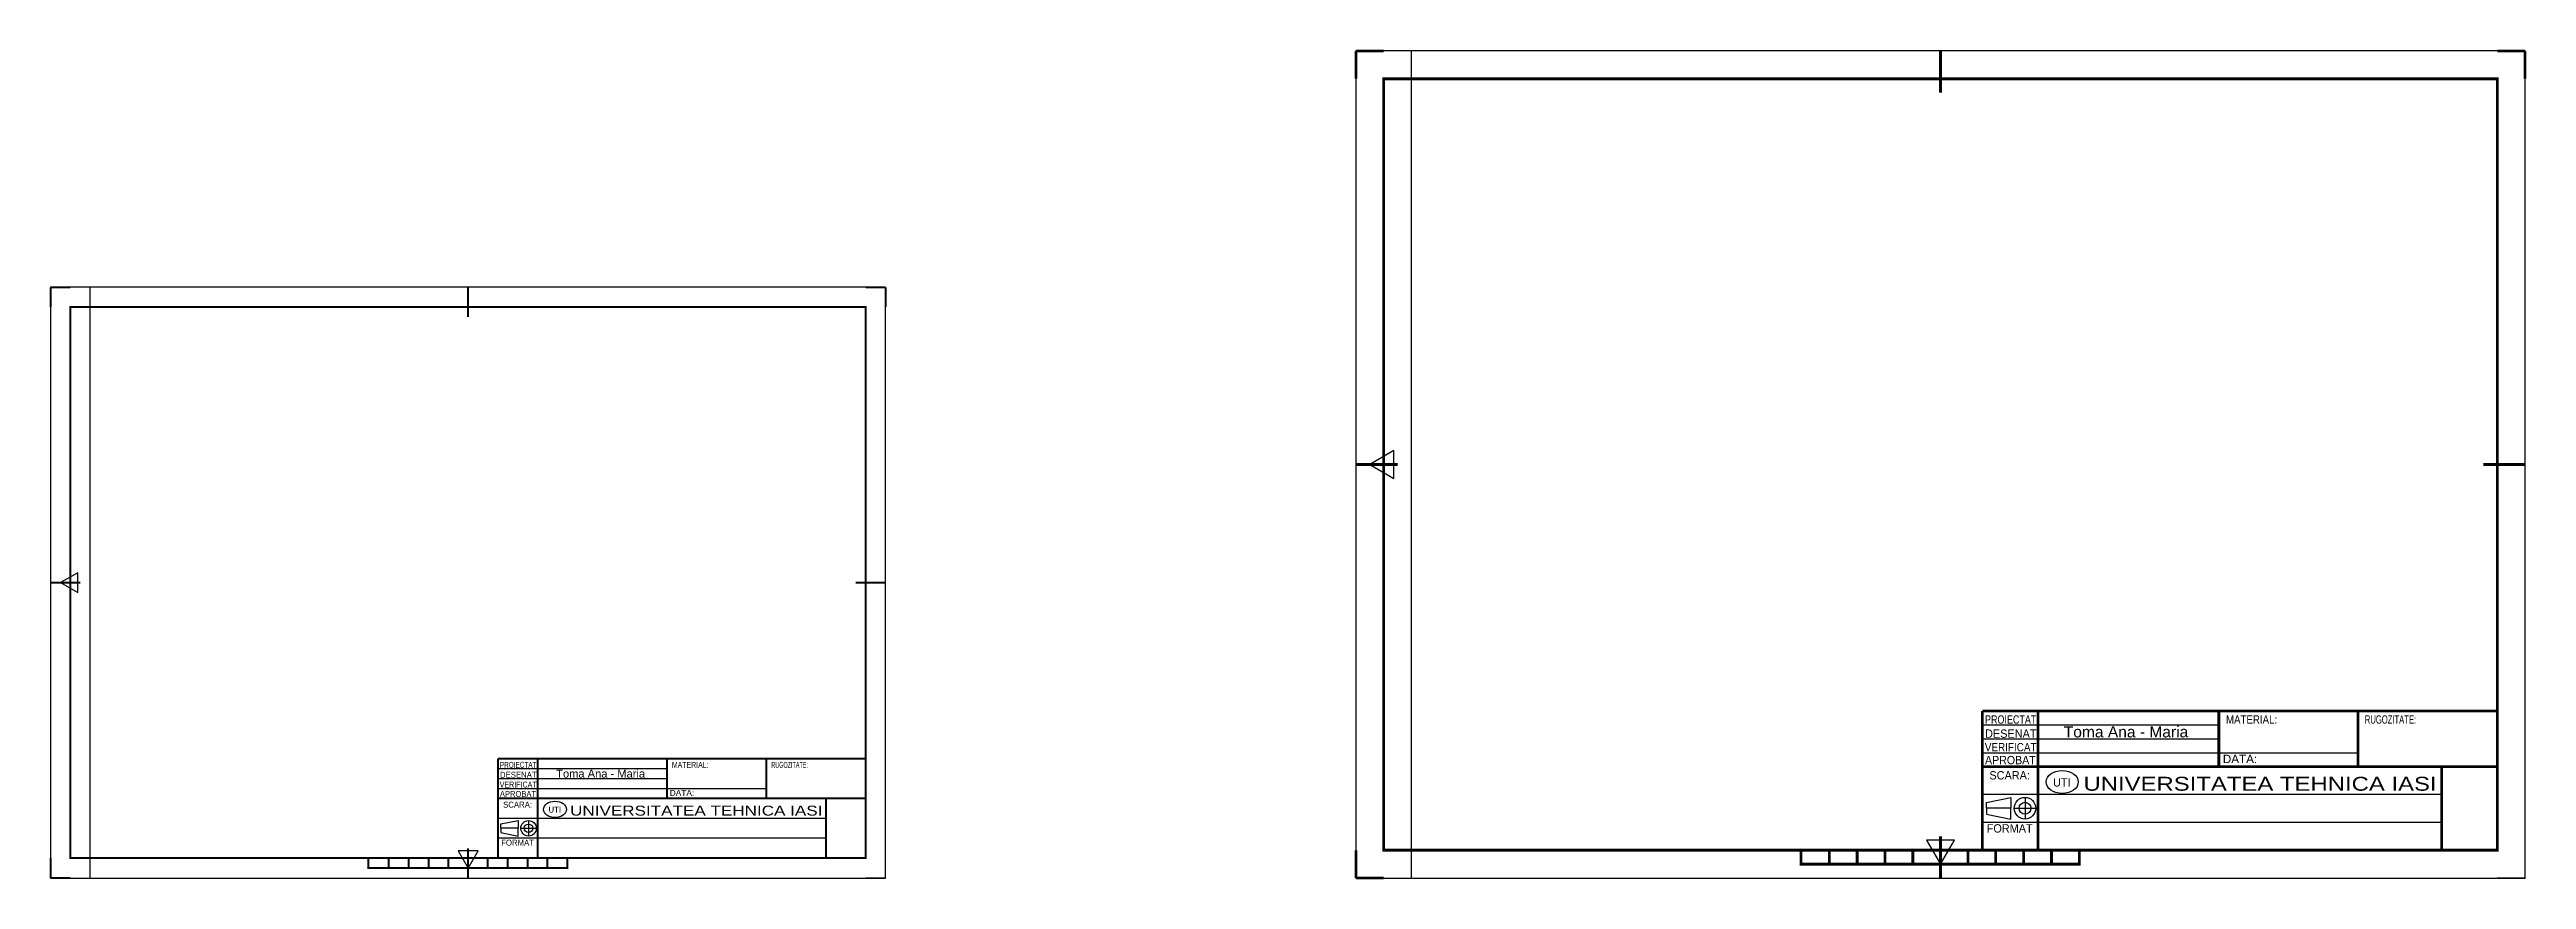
# Model space of a CAD drawing. Header units: millimetres. Extents: x 0 to 1245, y -1 to 416.
import ezdxf
from ezdxf.enums import TextEntityAlignment as Align

# ---------------------------------------------------------------- set-up
doc = ezdxf.new("R2010")
doc.units = ezdxf.units.MM
doc.layers.add('FORMAT', color=222, linetype='Continuous')
doc.styles.get("Standard").update_dxf_attribs({"font": 'arial.ttf'})

msp = doc.modelspace()

# ---------------------------------------------------------------- linework, layer by layer
at = {"layer": 'FORMAT'}
for p, q in [((1244.5, 415.8), (656.5, 415.8)), ((656.5, 415.8), (656.5, 0)), ((684.5, 0), (684.5, 415.8)), ((1244.5, 0), (1244.5, 415.8)), ((420, 297), (0, 297)), ((0, 297), (0, 0)), ((20, 0), (20, 297)), ((420, 0), (420, 297)), ((971.5, 77), (1090.5, 77)), ((999.5, 84), (1034.5, 84)), ((971.5, 70), (1090.5, 70)), ((971.5, 63), (1160.5, 63)), ((225, 55), (310, 55)), ((225, 50), (310, 50)), ((245, 60), (270, 60)), ((225, 45), (360, 45)), ((1202.5, 42), (971.5, 42)), ((973.6, 38), (985.8, 40.5)), ((973.6, 35.1), (973.6, 38)), ((985.8, 40.5), (985.8, 35.1)), ((993, 40.5), (993, 29.6)), ((390, 30), (225, 30)), ((226.5, 27.2), (235.2, 28.9)), ((226.5, 25), (226.5, 27.2)), ((235.2, 25), (226.5, 25)), ((226.5, 25), (226.5, 22.9)), ((235.2, 28.9), (235.2, 25)), ((235.2, 21.1), (235.2, 25)), ((236.5, 25), (244.3, 25)), ((240.4, 28.9), (240.4, 21.1)), ((1202.5, 28), (971.5, 28)), ((985.8, 35.1), (973.6, 35.1)), ((973.6, 35.1), (973.6, 32.1)), ((973.6, 32.1), (985.8, 29.6)), ((985.8, 29.6), (985.8, 35.1)), ((987.6, 35.1), (998.5, 35.1)), ((390, 20), (225, 20)), ((226.5, 22.9), (235.2, 21.1)), ((1244.5, 0), (1244.5, 14)), ((0, 0), (420, 0)), ((420, 0), (410, 0)), ((420, 0), (420, 10)), ((656.5, 0), (1244.5, 0)), ((1244.5, 0), (1230.5, 0))]:
    msp.add_line(p, q, dxfattribs=at)
for points, const_width in [([(656.5, 415.8), (670.5, 415.8)], 1.4), ([(656.5, 415.8), (656.5, 401.8)], 1.4), ([(950.5, 415.8), (950.5, 394.8)], 1.4), ([(1244.5, 415.8), (1230.5, 415.8)], 1.4), ([(1244.5, 415.8), (1244.5, 401.8)], 1.4), ([(0, 297), (10, 297)], 1), ([(0, 297), (0, 287)], 1), ([(210, 297), (210, 282)], 1), ([(420, 297), (410, 297)], 1), ([(420, 297), (420, 287)], 1), ([(656.5, 207.9), (677.5, 207.9)], 1.4), ([(1244.5, 207.9), (1223.5, 207.9)], 1.4), ([(0, 148.5), (15, 148.5)], 1), ([(420, 148.5), (405, 148.5)], 1), ([(1230.5, 84), (971.5, 84)], 1.4), ([(971.5, 84), (971.5, 14)], 1.4), ([(999.5, 84), (999.5, 14)], 1.4), ([(1090.5, 84), (1090.5, 56)], 1.4), ([(1160.5, 84), (1160.5, 56)], 1.4), ([(225, 60), (225, 10)], 1), ([(410, 60), (225, 60)], 1), ([(245, 60), (245, 10)], 1), ([(310, 60), (310, 40)], 1), ([(360, 60), (360, 40)], 1), ([(1230.5, 56), (971.5, 56)], 1.4), ([(999.5, 56), (999.5, 14)], 1.4), ([(1202.5, 14), (1202.5, 56)], 1.4), ([(410, 40), (225, 40)], 1), ([(245, 40), (245, 10)], 1), ([(390, 10), (390, 40)], 1), ([(210, 0), (210, 15)], 1), ([(656.5, 0), (656.5, 14)], 1.4), ([(894.6, 14), (894.6, 7)], 1.4), ([(908.6, 14), (908.6, 7)], 1.4), ([(922.6, 14), (922.6, 7)], 1.4), ([(936.6, 14), (936.6, 7)], 1.4), ([(950.5, 0), (950.5, 21)], 1.4), ([(964.3, 14), (964.3, 7)], 1.4), ([(978.3, 14), (978.3, 7)], 1.4), ([(992.3, 14), (992.3, 7)], 1.4), ([(1006.3, 14), (1006.3, 7)], 1.4), ([(0, 0), (0, 10)], 1), ([(0, 0), (10, 0)], 1), ([(170.1, 10), (170.1, 5)], 1), ([(180.1, 10), (180.1, 5)], 1), ([(190.1, 10), (190.1, 5)], 1), ([(200.1, 10), (200.1, 5)], 1), ([(219.9, 10), (219.9, 5)], 1), ([(229.9, 10), (229.9, 5)], 1), ([(239.9, 10), (239.9, 5)], 1), ([(249.9, 10), (249.9, 5)], 1), ([(656.5, 0), (670.5, 0)], 1.4)]:
    msp.add_lwpolyline(points, dxfattribs=dict(at, const_width=const_width))
for points, const_width in [([(670.5, 14), (1230.5, 14), (1230.5, 401.8), (670.5, 401.8)], 1.4), ([(10, 10), (410, 10), (410, 287), (10, 287)], 1), ([(1020.3, 14), (880.3, 14), (880.3, 7), (1020.3, 7)], 1.4), ([(259.9, 10), (159.9, 10), (159.9, 5), (259.9, 5)], 1)]:
    msp.add_lwpolyline(points, close=True, dxfattribs=dict(at, const_width=const_width))
for points in [[(675.6, 200.9), (675.6, 214.9), (663.5, 207.9)], [(13.7, 143.5), (13.7, 153.5), (5, 148.5)], [(215, 13.7), (205, 13.7), (210, 5)], [(957.5, 19.1), (943.5, 19.1), (950.5, 7)]]:
    msp.add_lwpolyline(points, close=True, dxfattribs=at)
for centre, radius in [((993, 35.1), 5.45), ((993, 35.1), 3), ((240.4, 25), 3.89), ((240.4, 25), 2.14)]:
    msp.add_circle(centre, radius, dxfattribs=at)
for centre, major_axis in [((1011.7, 48.3), (8.09, 0)), ((253.7, 34.5), (5.78, 0))]:
    msp.add_ellipse(centre, major_axis=major_axis, ratio=0.711276, dxfattribs=at)
for p in [(880.6, 14), (902.7, 14), (910, 14), (932.1, 14), (939.4, 14), (961.5, 14), (990.9, 14), (1020.3, 14), (159.9, 5), (160.1, 10), (175.9, 10), (176.1, 5), (180.9, 5), (181.1, 10), (196.9, 10), (197.1, 5), (201.9, 5), (202.1, 10), (217.9, 10), (222.9, 5), (238.9, 10), (243.9, 5), (259.9, 10), (880.3, 7), (903, 7), (909.7, 7), (932.4, 7), (939.1, 7), (968.5, 7), (997.9, 7)]:
    msp.add_point(p, dxfattribs=at)

# ---------------------------------------------------------------- texts
at = {"color": 7, "attachment_point": 1}
for width, gutter_width, insert, char_height in [(91.42, 17.5, (1012.5, 76.3), 5.6), (65.3, 12.5, (254.3, 54.5), 4)]:
    msp.add_mtext_dynamic_manual_height_columns('Toma Ana - Maria', width=width, gutter_width=gutter_width, heights=[0], dxfattribs=dict(at, insert=insert, char_height=char_height))
at = {"layer": 'FORMAT'}
for s, height, width, p, p2 in [('PROIECTAT', 4.2, 0.767422, (972.9, 77.6), (998.7, 77.6)), ('DESENAT', 4.2, 0.932608, (972.9, 70.5), (998.8, 70.5)), ('MATERIAL:', 4.2, 0.831948, (1094.1, 77.6), (1119.8, 77.6)), ('RUGOZITATE:', 4.2, 0.653315, (1163.9, 77.6), (1189.7, 77.6)), ('VERIFICAT', 4.2, 0.850963, (972.8, 63.7), (998.8, 63.7)), ('PROIECTAT', 3, 0.767422, (226, 55.4), (244.4, 55.4)), ('DESENAT', 3, 0.932608, (226, 50.4), (244.5, 50.4)), ('MATERIAL:', 3, 0.831948, (312.5, 55.4), (330.9, 55.4)), ('RUGOZITATE:', 3, 0.653315, (362.5, 55.4), (380.9, 55.4)), ('APROBAT', 4.2, 0.907987, (972.9, 57.2), (998.4, 57.2)), ('UNIVERSITATEA TEHNICA IASI', 7, 1.228775, (1022.4, 43.9), (1200, 43.9)), ('VERIFICAT', 3, 0.850963, (225.9, 45.5), (244.5, 45.5)), ('APROBAT', 3, 0.907987, (226, 40.8), (244.2, 40.8)), ('UNIVERSITATEA TEHNICA IASI', 5, 1.228775, (261.3, 31.4), (388.2, 31.4))]:
    msp.add_text(s, height=height, dxfattribs=dict(at, width=width)).set_placement(p, p2, align=Align.FIT)
at = {"layer": 'FORMAT', "width": 0.932608}
for s, height, p in [('SCARA:', 4.2, (985.3, 48.3)), ('SCARA:', 3, (234.9, 34.5)), ('FORMAT', 4.2, (985.3, 21.6)), ('FORMAT', 3, (234.9, 15.4))]:
    msp.add_text(s, height=height, dxfattribs=at).set_placement(p, align=Align.BOTTOM_CENTER)
for height, p in [(4.2, (1011.5, 48.1)), (3, (253.6, 34.4))]:
    msp.add_text('UTI', height=height, dxfattribs=at).set_placement(p, align=Align.MIDDLE_CENTER)
at = {"layer": 'FORMAT'}
for height, p in [(4.2, (1092.5, 57.8)), (3, (311.4, 41.3))]:
    msp.add_text('DATA:', height=height, dxfattribs=at).set_placement(p)

doc.saveas('drawing.dxf')
